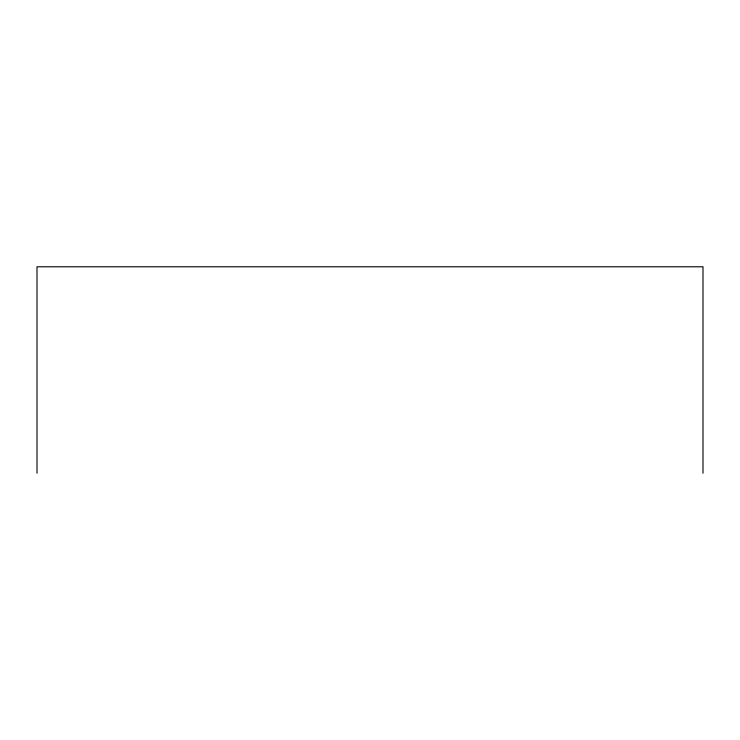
<?xml version="1.0" encoding="UTF-8"?>
<svg xmlns="http://www.w3.org/2000/svg" width="740" height="740" viewBox="0 0 740 740"><rect width="100%" height="100%" fill="white"/><g stroke="black" fill="none" stroke-linecap="round" stroke-linejoin="round"><path stroke-width="1.11" d="M703 473.221L703 266.779L37 266.779L37 473.221"/></g></svg>
